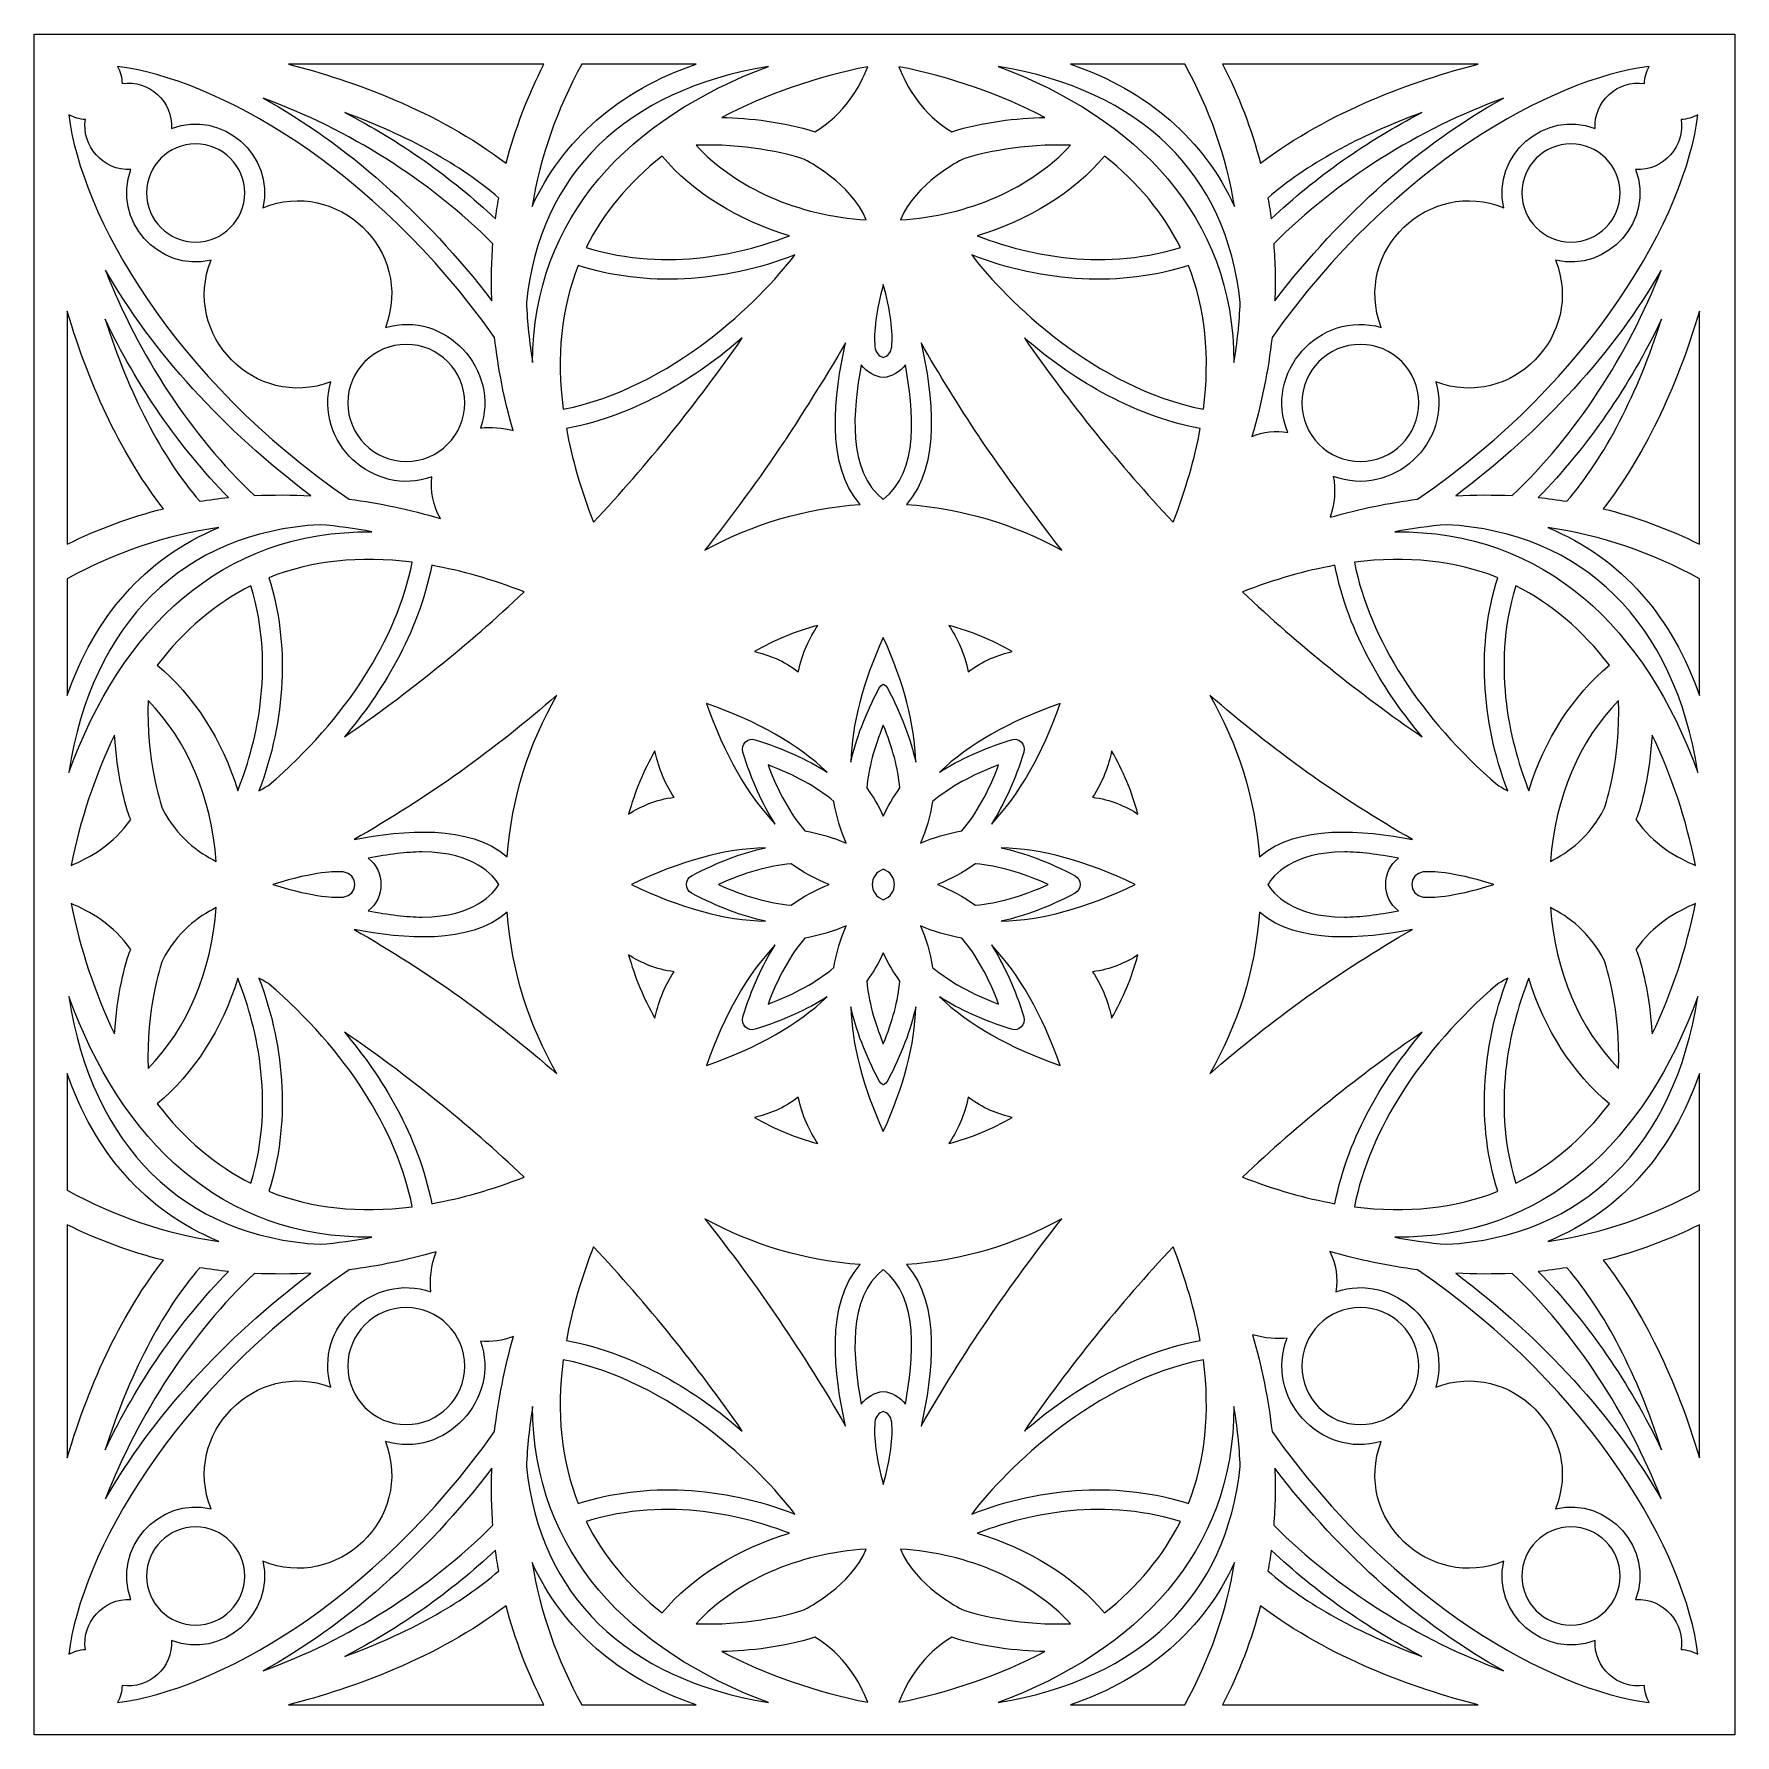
# Model space of a CAD drawing. Header units: inches. Extents: x 46 to 4633, y 0 to 864.
# Drawn here: x 977 to 1841, y 0 to 864 of the extents above; entities that cross this region are included whole.
import ezdxf

# ---------------------------------------------------------------- set-up
doc = ezdxf.new("R2010")
doc.units = ezdxf.units.IN
doc.header["$MEASUREMENT"] = 0
doc.layers.add('_U+0421_U+043B_U+043E_U+0439 1', color=7, linetype='Continuous')

msp = doc.modelspace()

# ---------------------------------------------------------------- linework, layer by layer
at = {"layer": '_U+0421_U+043B_U+043E_U+0439 1', "color": 1, "lineweight": 9, "true_color": 0xff0000}
for points, knots in [([(976.89, 864), (976.89, 864), (976.89, 0), (976.89, 0), (1164.64, 0), (1651.54, 0), (1840.89, 0), (1840.89, 0), (1840.89, 864), (1840.89, 864), (1651.48, 864), (1164.69, 864), (976.89, 864)], [0, 0, 0, 0, 1, 1, 1, 2, 2, 2, 3, 3, 3, 4, 4, 4, 4]), ([(1210.86, 709.83), (1212.58, 694.22), (1215.73, 678.42), (1220.19, 662.57), (1215.17, 663.92), (1208.79, 664.61), (1203.65, 663.86), (1214.05, 693.32), (1185.93, 723.84), (1155.36, 714.96), (1170.27, 754.26), (1130.53, 791.12), (1093.14, 775.76), (1099.26, 802.37), (1072.43, 825.86), (1046.75, 816.01), (1047.53, 829.66), (1035.31, 840.95), (1021.62, 838.84), (1021.58, 841.9), (1020.76, 844.88), (1019.26, 847.52), (1068.89, 841.22), (1148.69, 797.5), (1210.86, 709.83)], [0, 0, 0, 0, 1, 1, 1, 2, 2, 2, 3, 3, 3, 4, 4, 4, 5, 5, 5, 6, 6, 6, 7, 7, 7, 8, 8, 8, 8]), ([(1235.93, 848.69), (1227.61, 832.54), (1221.17, 815.64), (1216.72, 798.33), (1181.52, 825.09), (1138.61, 840.31), (1106.16, 848.69), (1106.16, 848.69), (1235.93, 848.69), (1235.93, 848.69)], [0, 0, 0, 0, 1, 1, 1, 2, 2, 2, 3, 3, 3, 3]), ([(1230.17, 697.11), (1228.49, 707.37), (1227.43, 717.57), (1226.99, 727.68), (1233.88, 793.18), (1277.43, 835.52), (1349.92, 847.57), (1279.73, 821.2), (1230.44, 771.86), (1230.17, 697.11)], [0, 0, 0, 0, 1, 1, 1, 2, 2, 2, 3, 3, 3, 3]), ([(1313.14, 848.69), (1273.79, 835.07), (1245.51, 810.49), (1229.85, 776.35), (1234.06, 801.66), (1242.54, 825.9), (1255.18, 848.69), (1255.18, 848.69), (1313.14, 848.69), (1313.14, 848.69)], [0, 0, 0, 0, 1, 1, 1, 2, 2, 2, 3, 3, 3, 3]), ([(1373.45, 814.38), (1357.7, 819.46), (1340.5, 821.23), (1326.3, 821.64), (1348.34, 833.27), (1374.58, 842.41), (1400.43, 847.41), (1396.44, 837.29), (1388.48, 823.03), (1373.45, 814.38)], [0, 0, 0, 0, 1, 1, 1, 2, 2, 2, 3, 3, 3, 3]), ([(1490.28, 821.64), (1476.07, 821.23), (1458.88, 819.46), (1443.12, 814.38), (1428.1, 823.03), (1420.13, 837.29), (1416.15, 847.41), (1442, 842.41), (1468.24, 833.27), (1490.28, 821.64)], [0, 0, 0, 0, 1, 1, 1, 2, 2, 2, 3, 3, 3, 3]), ([(1589.59, 727.68), (1589.15, 717.57), (1588.08, 707.37), (1586.4, 697.11), (1586.14, 771.84), (1536.86, 821.19), (1466.65, 847.57), (1539.14, 835.52), (1582.69, 793.18), (1589.59, 727.68)], [0, 0, 0, 0, 1, 1, 1, 2, 2, 2, 3, 3, 3, 3]), ([(1561.4, 848.69), (1574.04, 825.9), (1582.52, 801.66), (1586.72, 776.35), (1571.07, 810.49), (1542.79, 835.07), (1503.44, 848.69), (1503.44, 848.69), (1561.4, 848.69), (1561.4, 848.69)], [0, 0, 0, 0, 1, 1, 1, 2, 2, 2, 3, 3, 3, 3]), ([(1710.42, 848.69), (1677.97, 840.31), (1635.06, 825.09), (1599.85, 798.33), (1595.41, 815.64), (1588.96, 832.54), (1580.64, 848.69), (1580.64, 848.69), (1710.42, 848.69), (1710.42, 848.69)], [0, 0, 0, 0, 1, 1, 1, 2, 2, 2, 3, 3, 3, 3]), ([(1794.96, 838.84), (1781.27, 840.95), (1769.04, 829.66), (1769.83, 816.01), (1744.15, 825.86), (1717.32, 802.37), (1723.43, 775.76), (1686.05, 791.12), (1646.31, 754.26), (1661.21, 714.96), (1629.89, 724.06), (1601.12, 691.78), (1613.77, 661.66), (1607.59, 662.82), (1601.18, 661.9), (1595.54, 659.63), (1600.46, 676.47), (1603.89, 693.26), (1605.72, 709.83), (1667.88, 797.5), (1747.68, 841.22), (1797.31, 847.52), (1795.82, 844.89), (1795, 841.9), (1794.96, 838.84)], [0, 0, 0, 0, 1, 1, 1, 2, 2, 2, 3, 3, 3, 4, 4, 4, 5, 5, 5, 6, 6, 6, 7, 7, 7, 8, 8, 8, 8]), ([(1209.98, 757.48), (1209.23, 747.71), (1209.04, 738.3), (1209.44, 728.55), (1175.42, 772.78), (1134.74, 808.63), (1093.25, 831.44), (1136.42, 815.68), (1177.48, 789.85), (1209.98, 757.48)], [0, 0, 0, 0, 1, 1, 1, 2, 2, 2, 3, 3, 3, 3]), ([(1607.13, 728.55), (1607.53, 738.3), (1607.35, 747.71), (1606.59, 757.48), (1639.1, 789.85), (1680.15, 815.68), (1723.32, 831.44), (1681.83, 808.62), (1641.15, 772.78), (1607.13, 728.55)], [0, 0, 0, 0, 1, 1, 1, 2, 2, 2, 3, 3, 3, 3]), ([(1003.05, 820.59), (1000.77, 807.68), (1011.92, 794.19), (1026.13, 795.22), (1016.51, 769.47), (1040.22, 742.8), (1066.79, 749.17), (1051.78, 711.21), (1089.15, 672.77), (1127.68, 687.31), (1118.72, 656.67), (1149.42, 628.41), (1179.01, 639.05), (1178.01, 631.87), (1179.71, 624.25), (1183.29, 617.92), (1167.78, 622.48), (1152.3, 625.77), (1137, 627.71), (1047.01, 689.27), (1000.75, 772.24), (994.53, 823.03), (997.11, 821.53), (1000.03, 820.68), (1003.05, 820.59)], [0, 0, 0, 0, 1, 1, 1, 2, 2, 2, 3, 3, 3, 4, 4, 4, 5, 5, 5, 6, 6, 6, 7, 7, 7, 8, 8, 8, 8]), ([(1212.91, 780.68), (1212.28, 777.13), (1211.74, 773.6), (1211.28, 770.12), (1188.74, 791.34), (1162.57, 809.74), (1134.71, 824.13), (1166.41, 812.51), (1193.97, 797.34), (1212.91, 780.68)], [0, 0, 0, 0, 1, 1, 1, 2, 2, 2, 3, 3, 3, 3]), ([(1603.67, 780.68), (1622.61, 797.34), (1650.16, 812.51), (1681.86, 824.13), (1654.01, 809.74), (1627.83, 791.34), (1605.3, 770.12), (1604.84, 773.6), (1604.29, 777.13), (1603.67, 780.68)], [0, 0, 0, 0, 1, 1, 1, 2, 2, 2, 3, 3, 3, 3]), ([(1813.52, 820.59), (1816.54, 820.68), (1819.47, 821.53), (1822.05, 823.03), (1815.82, 772.24), (1769.57, 689.27), (1679.57, 627.71), (1664.94, 625.86), (1650.14, 622.76), (1635.3, 618.51), (1637.34, 624.74), (1638.29, 632.86), (1636.86, 639.32), (1666.67, 627.96), (1697.92, 656.42), (1688.9, 687.31), (1727.42, 672.77), (1764.79, 711.21), (1749.78, 749.17), (1776.35, 742.8), (1800.07, 769.47), (1790.44, 795.22), (1804.65, 794.19), (1815.8, 807.68), (1813.52, 820.59)], [0, 0, 0, 0, 1, 1, 1, 2, 2, 2, 3, 3, 3, 4, 4, 4, 5, 5, 5, 6, 6, 6, 7, 7, 7, 8, 8, 8, 8]), ([(1083.91, 783.26), (1083.91, 769.52), (1072.73, 758.33), (1058.98, 758.33), (1045.23, 758.33), (1034.05, 769.52), (1034.05, 783.26), (1034.05, 797.01), (1045.23, 808.2), (1058.98, 808.2), (1072.73, 808.2), (1083.91, 797.01), (1083.91, 783.26)], [0, 0, 0, 0, 1, 1, 1, 2, 2, 2, 3, 3, 3, 4, 4, 4, 4]), ([(1313.14, 807.5), (1336.79, 808.4), (1359.08, 803.69), (1368.25, 800.21), (1369.55, 799.72), (1391.92, 788.1), (1399.62, 769.54), (1364.74, 771.83), (1333.75, 785.46), (1313.14, 807.5)], [0, 0, 0, 0, 1, 1, 1, 2, 2, 2, 3, 3, 3, 3]), ([(1416.96, 769.54), (1424.65, 788.1), (1447.02, 799.72), (1448.33, 800.21), (1457.49, 803.69), (1479.78, 808.4), (1503.43, 807.5), (1482.82, 785.46), (1451.83, 771.83), (1416.96, 769.54)], [0, 0, 0, 0, 1, 1, 1, 2, 2, 2, 3, 3, 3, 3]), ([(1732.66, 783.26), (1732.66, 797.01), (1743.85, 808.2), (1757.59, 808.2), (1771.34, 808.2), (1782.53, 797.01), (1782.53, 783.26), (1782.53, 769.52), (1771.34, 758.33), (1757.59, 758.33), (1743.85, 758.33), (1732.66, 769.52), (1732.66, 783.26)], [0, 0, 0, 0, 1, 1, 1, 2, 2, 2, 3, 3, 3, 4, 4, 4, 4]), ([(1360.63, 761.56), (1339.39, 753.29), (1299.4, 742.45), (1257.38, 755.58), (1265.98, 772.88), (1278.92, 788.46), (1295.92, 801.97), (1311.57, 783.52), (1334.68, 769.13), (1360.63, 761.56)], [0, 0, 0, 0, 1, 1, 1, 2, 2, 2, 3, 3, 3, 3]), ([(1520.66, 801.97), (1537.65, 788.47), (1550.6, 772.89), (1559.19, 755.58), (1517.18, 742.45), (1477.19, 753.29), (1455.95, 761.56), (1481.89, 769.13), (1505, 783.52), (1520.66, 801.97)], [0, 0, 0, 0, 1, 1, 1, 2, 2, 2, 3, 3, 3, 3]), ([(1363.33, 751.78), (1345.66, 728.35), (1300.53, 684.2), (1245.73, 673.43), (1242.18, 700.28), (1244.72, 724.8), (1253.3, 746.39), (1287.21, 735.51), (1326.65, 737.5), (1363.33, 751.78)], [0, 0, 0, 0, 1, 1, 1, 2, 2, 2, 3, 3, 3, 3]), ([(1570.84, 673.43), (1516.04, 684.2), (1470.91, 728.35), (1453.24, 751.78), (1489.92, 737.5), (1529.36, 735.51), (1563.28, 746.39), (1571.85, 724.8), (1574.39, 700.28), (1570.84, 673.43)], [0, 0, 0, 0, 1, 1, 1, 2, 2, 2, 3, 3, 3, 3]), ([(1013.14, 744.11), (1036.82, 702.88), (1073.16, 662.75), (1117.47, 629.46), (1108.16, 629.94), (1098.17, 629.99), (1088.85, 629.55), (1056.78, 659.98), (1029.97, 700.91), (1013.14, 744.11)], [0, 0, 0, 0, 1, 1, 1, 2, 2, 2, 3, 3, 3, 3]), ([(1699.1, 629.46), (1743.42, 662.75), (1779.76, 702.88), (1803.43, 744.11), (1786.6, 700.91), (1759.8, 659.98), (1727.72, 629.55), (1718.4, 629.99), (1708.42, 629.94), (1699.1, 629.46)], [0, 0, 0, 0, 1, 1, 1, 2, 2, 2, 3, 3, 3, 3]), ([(1408.29, 736.83), (1411.87, 723.53), (1413.33, 712.68), (1412.54, 705.09), (1412.23, 702.17), (1410.44, 700.36), (1408.29, 699.65), (1406.14, 700.36), (1404.34, 702.17), (1404.04, 705.09), (1403.24, 712.67), (1404.71, 723.53), (1408.29, 736.83)], [0, 0, 0, 0, 1, 1, 1, 2, 2, 2, 3, 3, 3, 4, 4, 4, 4]), ([(993.77, 723.15), (1005.43, 683.66), (1022.68, 648.15), (1042.67, 622.87), (1025.94, 618.72), (1009.54, 612.67), (993.77, 604.84), (993.77, 604.84), (993.77, 723.15), (993.77, 723.15)], [0, 0, 0, 0, 1, 1, 1, 2, 2, 2, 3, 3, 3, 3]), ([(1075.63, 628.58), (1070.78, 628.09), (1065.91, 627.43), (1061.07, 626.64), (1041.85, 648.79), (1024.99, 681.59), (1013.04, 719.1), (1028.9, 685.66), (1050.53, 654.22), (1075.63, 628.58)], [0, 0, 0, 0, 1, 1, 1, 2, 2, 2, 3, 3, 3, 3]), ([(1803.53, 719.1), (1791.59, 681.59), (1774.72, 648.79), (1755.5, 626.64), (1750.66, 627.43), (1745.79, 628.09), (1740.95, 628.58), (1766.05, 654.22), (1787.67, 685.66), (1803.53, 719.1)], [0, 0, 0, 0, 1, 1, 1, 2, 2, 2, 3, 3, 3, 3]), ([(1822.8, 604.84), (1807.04, 612.67), (1790.63, 618.72), (1773.91, 622.87), (1793.89, 648.16), (1811.14, 683.66), (1822.8, 723.15), (1822.8, 723.15), (1822.8, 604.84), (1822.8, 604.84)], [0, 0, 0, 0, 1, 1, 1, 2, 2, 2, 3, 3, 3, 3]), ([(1261.05, 615.98), (1254.68, 632.48), (1250.06, 648.45), (1247.29, 663.54), (1283.29, 670.48), (1313.73, 689.9), (1336.63, 709.61), (1313.71, 676.58), (1288.37, 645.18), (1261.05, 615.98)], [0, 0, 0, 0, 1, 1, 1, 2, 2, 2, 3, 3, 3, 3]), ([(1555.52, 615.98), (1528.2, 645.18), (1502.87, 676.58), (1479.94, 709.61), (1502.84, 689.9), (1533.28, 670.49), (1569.28, 663.54), (1566.52, 648.45), (1561.9, 632.48), (1555.52, 615.98)], [0, 0, 0, 0, 1, 1, 1, 2, 2, 2, 3, 3, 3, 3]), ([(1165.98, 646.91), (1149.6, 646.91), (1136.26, 660.24), (1136.26, 676.63), (1136.26, 693.02), (1149.6, 706.35), (1165.98, 706.35), (1182.37, 706.35), (1195.7, 693.02), (1195.7, 676.63), (1195.7, 660.24), (1182.37, 646.91), (1165.98, 646.91)], [0, 0, 0, 0, 1, 1, 1, 2, 2, 2, 3, 3, 3, 4, 4, 4, 4]), ([(1396.47, 625.06), (1368.77, 623.07), (1341.91, 615.14), (1317.64, 601.83), (1331.73, 619.6), (1345.27, 638.13), (1358.01, 657.11), (1358.64, 657.62), (1379.99, 691.2), (1389.13, 707.11), (1383.17, 680.88), (1378.77, 645.29), (1396.47, 625.06)], [0, 0, 0, 0, 1, 1, 1, 2, 2, 2, 3, 3, 3, 4, 4, 4, 4]), ([(1498.93, 601.83), (1474.66, 615.14), (1447.81, 623.07), (1420.1, 625.06), (1437.81, 645.29), (1433.41, 680.88), (1427.44, 707.11), (1436.58, 691.2), (1446.51, 675.19), (1456.96, 659.5), (1457.31, 658.38), (1484.84, 619.6), (1498.93, 601.83)], [0, 0, 0, 0, 1, 1, 1, 2, 2, 2, 3, 3, 3, 4, 4, 4, 4]), ([(1620.87, 676.63), (1620.87, 693.02), (1634.2, 706.35), (1650.59, 706.35), (1666.98, 706.35), (1680.31, 693.02), (1680.31, 676.63), (1680.31, 660.24), (1666.98, 646.91), (1650.59, 646.91), (1634.2, 646.91), (1620.87, 660.24), (1620.87, 676.63)], [0, 0, 0, 0, 1, 1, 1, 2, 2, 2, 3, 3, 3, 4, 4, 4, 4]), ([(1419.47, 695.9), (1423.82, 673.32), (1426.65, 641.57), (1408.29, 627.6), (1389.92, 641.58), (1392.76, 673.34), (1397.11, 695.9), (1399.83, 692.16), (1403.96, 690.03), (1408.29, 689.5), (1412.61, 690.03), (1416.74, 692.16), (1419.47, 695.9)], [0, 0, 0, 0, 1, 1, 1, 2, 2, 2, 3, 3, 3, 4, 4, 4, 4]), ([(1122.22, 614.76), (1130.93, 614.01), (1139.71, 612.79), (1148.53, 611.13), (1071.67, 611.95), (1021.12, 561.72), (994.51, 488.9), (1006.46, 565.16), (1052.76, 610.91), (1122.22, 614.76)], [0, 0, 0, 0, 1, 1, 1, 2, 2, 2, 3, 3, 3, 3]), ([(1668.05, 611.13), (1676.86, 612.79), (1685.64, 614.01), (1694.36, 614.76), (1763.81, 610.91), (1810.11, 565.15), (1822.06, 488.9), (1795.45, 561.72), (1744.9, 611.95), (1668.05, 611.13)], [0, 0, 0, 0, 1, 1, 1, 2, 2, 2, 3, 3, 3, 3]), ([(993.77, 587.28), (1017.94, 600.69), (1043.71, 609.4), (1070.69, 613.32), (1032.84, 597.6), (1007.42, 567.4), (993.77, 528), (993.77, 528), (993.77, 587.28), (993.77, 587.28)], [0, 0, 0, 0, 1, 1, 1, 2, 2, 2, 3, 3, 3, 3]), ([(1822.8, 528), (1809.16, 567.4), (1783.74, 597.6), (1745.89, 613.32), (1772.86, 609.4), (1798.63, 600.69), (1822.8, 587.28), (1822.8, 587.28), (1822.8, 528), (1822.8, 528)], [0, 0, 0, 0, 1, 1, 1, 2, 2, 2, 3, 3, 3, 3]), ([(1096.22, 482.5), (1094.56, 481.52), (1092.88, 480.53), (1091.14, 479.52), (1104.87, 515.74), (1106.73, 554.62), (1096.21, 587.85), (1117.75, 596.49), (1142.2, 599.11), (1168.99, 595.65), (1161.23, 556.43), (1135.5, 516.38), (1096.22, 482.5)], [0, 0, 0, 0, 1, 1, 1, 2, 2, 2, 3, 3, 3, 4, 4, 4, 4]), ([(1725.43, 479.52), (1723.7, 480.53), (1722.01, 481.52), (1720.36, 482.5), (1681.08, 516.38), (1655.34, 556.43), (1647.58, 595.65), (1674.37, 599.11), (1698.82, 596.49), (1720.36, 587.85), (1709.84, 554.62), (1711.7, 515.74), (1725.43, 479.52)], [0, 0, 0, 0, 1, 1, 1, 2, 2, 2, 3, 3, 3, 4, 4, 4, 4]), ([(1225.92, 580.68), (1197.11, 553.5), (1166.46, 528.79), (1134.53, 506.96), (1153.34, 529.26), (1172.07, 559.03), (1178.88, 594.13), (1193.79, 591.44), (1209.58, 586.92), (1225.92, 580.68)], [0, 0, 0, 0, 1, 1, 1, 2, 2, 2, 3, 3, 3, 3]), ([(1682.04, 506.96), (1650.11, 528.79), (1619.47, 553.5), (1590.65, 580.68), (1607, 586.92), (1622.79, 591.44), (1637.69, 594.13), (1644.51, 559.03), (1663.24, 529.27), (1682.04, 506.96)], [0, 0, 0, 0, 1, 1, 1, 2, 2, 2, 3, 3, 3, 3]), ([(1039.46, 543.39), (1053.22, 561.25), (1069.2, 574.8), (1087.02, 583.73), (1100.15, 541.17), (1088.83, 500.84), (1080.36, 479.63), (1072.51, 505.4), (1057.94, 528.17), (1039.46, 543.39)], [0, 0, 0, 0, 1, 1, 1, 2, 2, 2, 3, 3, 3, 3]), ([(1736.21, 479.63), (1727.74, 500.84), (1716.42, 541.17), (1729.55, 583.73), (1747.37, 574.8), (1763.35, 561.25), (1777.12, 543.39), (1758.64, 528.17), (1744.07, 505.4), (1736.21, 479.63)], [0, 0, 0, 0, 1, 1, 1, 2, 2, 2, 3, 3, 3, 3]), ([(1342.81, 550.29), (1352.94, 556.12), (1363.7, 560.58), (1374.94, 563.61), (1371.05, 557.56), (1366.91, 549.37), (1365.11, 539.95), (1357.92, 545.77), (1349.63, 548.76), (1342.81, 550.29)], [0, 0, 0, 0, 1, 1, 1, 2, 2, 2, 3, 3, 3, 3]), ([(1441.63, 563.61), (1452.88, 560.57), (1463.63, 556.12), (1473.77, 550.29), (1466.94, 548.76), (1458.66, 545.77), (1451.46, 539.95), (1449.66, 549.37), (1445.53, 557.56), (1441.63, 563.61)], [0, 0, 0, 0, 1, 1, 1, 2, 2, 2, 3, 3, 3, 3]), ([(1410.55, 531.54), (1410.01, 532.56), (1409.2, 533.29), (1408.29, 533.72), (1407.37, 533.29), (1406.56, 532.56), (1406.03, 531.54), (1399.13, 518.43), (1394.37, 505.88), (1391.83, 494.1), (1392.26, 513.26), (1397.78, 534.52), (1408.29, 557.48), (1418.79, 534.52), (1424.32, 513.26), (1424.74, 494.1), (1422.2, 505.88), (1417.45, 518.43), (1410.55, 531.54)], [0, 0, 0, 0, 1, 1, 1, 2, 2, 2, 3, 3, 3, 4, 4, 4, 5, 5, 5, 6, 6, 6, 6]), ([(1217.24, 446.09), (1198.05, 462.64), (1164.48, 459.73), (1139.45, 454.82), (1176.56, 475.91), (1211.18, 500.76), (1242.51, 528.15), (1228.41, 503.6), (1219.42, 476.18), (1217.24, 446.09)], [0, 0, 0, 0, 1, 1, 1, 2, 2, 2, 3, 3, 3, 3]), ([(1677.12, 454.82), (1652.1, 459.73), (1618.52, 462.64), (1599.33, 446.1), (1597.16, 476.18), (1588.17, 503.6), (1574.07, 528.16), (1605.39, 500.77), (1640.01, 475.92), (1677.12, 454.82)], [0, 0, 0, 0, 1, 1, 1, 2, 2, 2, 3, 3, 3, 3]), ([(1034.82, 525.47), (1054.86, 504.96), (1067.01, 476.33), (1069.44, 443.76), (1060.3, 448.2), (1049.39, 456.22), (1042.13, 470.51), (1041, 473.7), (1033.95, 494.99), (1034.82, 525.47)], [0, 0, 0, 0, 1, 1, 1, 2, 2, 2, 3, 3, 3, 3]), ([(1379.76, 489.05), (1369.62, 495.6), (1357.37, 501.12), (1343.2, 505.52), (1339.36, 506.71), (1335.75, 503.1), (1336.94, 499.26), (1341.34, 485.09), (1346.86, 472.84), (1353.4, 462.7), (1339.26, 477.49), (1327.54, 498.07), (1318.48, 523.98), (1344.39, 514.92), (1364.97, 503.2), (1379.76, 489.05)], [0, 0, 0, 0, 1, 1, 1, 2, 2, 2, 3, 3, 3, 4, 4, 4, 5, 5, 5, 5]), ([(1498.1, 523.98), (1489.04, 498.06), (1477.31, 477.49), (1463.17, 462.7), (1469.71, 472.83), (1475.23, 485.09), (1479.63, 499.26), (1480.83, 503.1), (1477.21, 506.71), (1473.38, 505.52), (1459.21, 501.12), (1446.95, 495.6), (1436.82, 489.05), (1451.61, 503.2), (1472.18, 514.92), (1498.1, 523.98)], [0, 0, 0, 0, 1, 1, 1, 2, 2, 2, 3, 3, 3, 4, 4, 4, 5, 5, 5, 5]), ([(1774.45, 470.52), (1767.19, 456.22), (1756.27, 448.2), (1747.13, 443.76), (1749.57, 476.33), (1761.72, 504.96), (1781.75, 525.47), (1782.62, 494.99), (1775.57, 473.7), (1774.45, 470.52)], [0, 0, 0, 0, 1, 1, 1, 2, 2, 2, 3, 3, 3, 3]), ([(1408.29, 466.77), (1406, 471.66), (1403.21, 476.42), (1399.92, 481.04), (1400.77, 490.9), (1403.58, 501.59), (1408.29, 512.93), (1413, 501.59), (1415.8, 490.9), (1416.65, 481.04), (1413.37, 476.42), (1410.57, 471.66), (1408.29, 466.77)], [0, 0, 0, 0, 1, 1, 1, 2, 2, 2, 3, 3, 3, 4, 4, 4, 4]), ([(995.76, 441.7), (1000.25, 464.43), (1008.04, 487.8), (1017.76, 507.91), (1019.04, 488.6), (1023.05, 471.4), (1025.99, 465.03), (1017.43, 452.44), (1004.82, 445.39), (995.76, 441.7)], [0, 0, 0, 0, 1, 1, 1, 2, 2, 2, 3, 3, 3, 3]), ([(1790.58, 465.03), (1793.52, 471.4), (1797.53, 488.6), (1798.81, 507.91), (1808.54, 487.8), (1816.32, 464.43), (1820.82, 441.7), (1811.76, 445.39), (1799.14, 452.44), (1790.58, 465.03)], [0, 0, 0, 0, 1, 1, 1, 2, 2, 2, 3, 3, 3, 3]), ([(1278.92, 467.77), (1281.98, 479.01), (1286.46, 489.76), (1292.3, 499.88), (1293.83, 492.88), (1296.69, 484.19), (1302.06, 476.28), (1292.84, 475.3), (1284.85, 471.53), (1278.92, 467.77)], [0, 0, 0, 0, 1, 1, 1, 2, 2, 2, 3, 3, 3, 3]), ([(1368.34, 459.23), (1361.04, 467.9), (1354.79, 479.15), (1349.72, 492.73), (1363.31, 487.66), (1374.56, 481.42), (1383.23, 474.11), (1384.49, 466.63), (1386.57, 459.57), (1389.44, 453.02), (1382.89, 455.89), (1375.83, 457.96), (1368.34, 459.23)], [0, 0, 0, 0, 1, 1, 1, 2, 2, 2, 3, 3, 3, 4, 4, 4, 4]), ([(1466.85, 492.73), (1461.78, 479.15), (1455.53, 467.9), (1448.23, 459.23), (1440.74, 457.96), (1433.68, 455.89), (1427.13, 453.02), (1430, 459.57), (1432.08, 466.63), (1433.34, 474.11), (1442.01, 481.42), (1453.26, 487.66), (1466.85, 492.73)], [0, 0, 0, 0, 1, 1, 1, 2, 2, 2, 3, 3, 3, 4, 4, 4, 4]), ([(1514.51, 476.28), (1519.88, 484.19), (1522.75, 492.88), (1524.27, 499.88), (1530.12, 489.76), (1534.6, 479.01), (1537.65, 467.77), (1531.73, 471.53), (1523.73, 475.3), (1514.51, 476.28)], [0, 0, 0, 0, 1, 1, 1, 2, 2, 2, 3, 3, 3, 3]), ([(1280.38, 431.99), (1280.38, 432), (1280.39, 432), (1280.39, 432), (1280.39, 432), (1280.38, 432), (1280.38, 432.01), (1305.11, 443.93), (1327.94, 450.18), (1348.38, 450.63), (1336.59, 448.09), (1324.03, 443.33), (1310.92, 436.43), (1307.36, 434.56), (1307.36, 429.44), (1310.92, 427.57), (1324.03, 420.67), (1336.59, 415.91), (1348.38, 413.37), (1327.94, 413.82), (1305.11, 420.07), (1280.38, 431.99)], [0, 0, 0, 0, 1, 1, 1, 2, 2, 2, 3, 3, 3, 4, 4, 4, 5, 5, 5, 6, 6, 6, 7, 7, 7, 7]), ([(1536.2, 432.01), (1536.19, 432), (1536.19, 432), (1536.18, 432), (1536.19, 432), (1536.19, 432), (1536.2, 431.99), (1511.46, 420.07), (1488.63, 413.82), (1468.2, 413.37), (1479.98, 415.91), (1492.54, 420.67), (1505.66, 427.57), (1509.21, 429.44), (1509.22, 434.56), (1505.66, 436.43), (1492.54, 443.33), (1479.98, 448.09), (1468.2, 450.63), (1488.63, 450.18), (1511.46, 443.93), (1536.2, 432.01)], [0, 0, 0, 0, 1, 1, 1, 2, 2, 2, 3, 3, 3, 4, 4, 4, 5, 5, 5, 6, 6, 6, 7, 7, 7, 7]), ([(1146.55, 445.35), (1156.98, 447.36), (1166.21, 448.45), (1174.1, 448.61), (1200.85, 448.23), (1210.29, 436.54), (1212.95, 432.01), (1212.95, 432), (1212.95, 432), (1212.94, 432), (1212.94, 432), (1212.95, 432), (1212.95, 431.99), (1210.29, 427.46), (1200.84, 415.77), (1174.1, 415.39), (1166.21, 415.55), (1156.98, 416.64), (1146.55, 418.65), (1155.27, 425), (1155.27, 439), (1146.55, 445.35)], [0, 0, 0, 0, 1, 1, 1, 2, 2, 2, 3, 3, 3, 4, 4, 4, 5, 5, 5, 6, 6, 6, 7, 7, 7, 7]), ([(1380.73, 431.99), (1374.08, 429.39), (1367.62, 425.87), (1361.43, 421.47), (1350.11, 422.45), (1337.74, 425.99), (1324.57, 431.99), (1324.58, 432), (1324.58, 432), (1324.59, 432), (1324.58, 432), (1324.58, 432), (1324.57, 432.01), (1337.74, 438.01), (1350.11, 441.55), (1361.43, 442.53), (1367.62, 438.13), (1374.08, 434.61), (1380.73, 432.01), (1380.73, 432), (1380.72, 432), (1380.72, 432), (1380.72, 432), (1380.73, 432), (1380.73, 431.99)], [0, 0, 0, 0, 1, 1, 1, 2, 2, 2, 3, 3, 3, 4, 4, 4, 5, 5, 5, 6, 6, 6, 7, 7, 7, 8, 8, 8, 8]), ([(1435.84, 432.01), (1442.5, 434.61), (1448.96, 438.13), (1455.15, 442.53), (1466.47, 441.55), (1478.84, 438.01), (1492, 432.01), (1492, 432), (1491.99, 432), (1491.99, 432), (1491.99, 432), (1492, 432), (1492, 431.99), (1478.84, 425.99), (1466.47, 422.45), (1455.15, 421.47), (1448.96, 425.87), (1442.5, 429.39), (1435.84, 431.99), (1435.85, 432), (1435.85, 432), (1435.86, 432), (1435.85, 432), (1435.85, 432), (1435.84, 432.01)], [0, 0, 0, 0, 1, 1, 1, 2, 2, 2, 3, 3, 3, 4, 4, 4, 5, 5, 5, 6, 6, 6, 7, 7, 7, 8, 8, 8, 8]), ([(1670.02, 418.65), (1659.6, 416.64), (1650.37, 415.55), (1642.47, 415.39), (1615.73, 415.77), (1606.29, 427.46), (1603.63, 431.99), (1603.63, 431.99), (1603.63, 432), (1603.63, 432), (1603.63, 432), (1603.63, 432), (1603.63, 432), (1606.29, 436.54), (1615.73, 448.23), (1642.47, 448.61), (1650.37, 448.45), (1659.6, 447.36), (1670.02, 445.35), (1661.31, 439), (1661.3, 425), (1670.02, 418.65)], [0, 0, 0, 0, 1, 1, 1, 2, 2, 2, 3, 3, 3, 4, 4, 4, 5, 5, 5, 6, 6, 6, 7, 7, 7, 7]), ([(1098.15, 432.01), (1121.26, 439.06), (1129.2, 438.42), (1134, 438.42), (1141.72, 437.61), (1141.72, 426.39), (1134, 425.58), (1129.2, 425.58), (1121.26, 424.94), (1098.15, 431.99), (1098.16, 431.99), (1098.16, 432), (1098.17, 432), (1098.16, 432), (1098.16, 432), (1098.15, 432.01)], [0, 0, 0, 0, 1, 1, 1, 2, 2, 2, 3, 3, 3, 4, 4, 4, 5, 5, 5, 5]), ([(1408.29, 439.73), (1415.77, 437.31), (1415.8, 426.7), (1408.29, 424.27), (1400.8, 426.69), (1400.77, 437.3), (1408.29, 439.73)], [0, 0, 0, 0, 1, 1, 1, 2, 2, 2, 2]), ([(1718.43, 431.99), (1695.32, 424.94), (1687.37, 425.58), (1682.58, 425.58), (1674.86, 426.39), (1674.86, 437.61), (1682.58, 438.42), (1687.37, 438.42), (1695.32, 439.06), (1718.43, 432.01), (1718.42, 432), (1718.41, 432), (1718.41, 432), (1718.41, 432), (1718.42, 432), (1718.43, 431.99)], [0, 0, 0, 0, 1, 1, 1, 2, 2, 2, 3, 3, 3, 4, 4, 4, 5, 5, 5, 5]), ([(1025.99, 398.97), (1023.05, 392.6), (1019.04, 375.4), (1017.76, 356.09), (1008.04, 376.2), (1000.25, 399.57), (995.76, 422.3), (1004.82, 418.61), (1017.43, 411.56), (1025.99, 398.97)], [0, 0, 0, 0, 1, 1, 1, 2, 2, 2, 3, 3, 3, 3]), ([(1042.13, 393.48), (1049.39, 407.78), (1060.3, 415.8), (1069.44, 420.24), (1067.01, 387.67), (1054.86, 359.04), (1034.82, 338.53), (1033.95, 369.01), (1041, 390.3), (1042.13, 393.48)], [0, 0, 0, 0, 1, 1, 1, 2, 2, 2, 3, 3, 3, 3]), ([(1139.45, 409.18), (1164.48, 404.27), (1198.05, 401.36), (1217.24, 417.9), (1219.42, 387.82), (1228.41, 360.4), (1242.51, 335.84), (1211.18, 363.23), (1176.56, 388.08), (1139.45, 409.18)], [0, 0, 0, 0, 1, 1, 1, 2, 2, 2, 3, 3, 3, 3]), ([(1599.33, 417.91), (1618.52, 401.36), (1652.1, 404.27), (1677.12, 409.18), (1640.12, 388.15), (1605.35, 363.2), (1574.06, 335.84), (1588.17, 360.4), (1597.16, 387.82), (1599.33, 417.91)], [0, 0, 0, 0, 1, 1, 1, 2, 2, 2, 3, 3, 3, 3]), ([(1747.13, 420.24), (1756.27, 415.8), (1767.18, 407.79), (1774.44, 393.49), (1775.57, 390.3), (1782.62, 369.01), (1781.75, 338.53), (1761.71, 359.04), (1749.57, 387.67), (1747.13, 420.24)], [0, 0, 0, 0, 1, 1, 1, 2, 2, 2, 3, 3, 3, 3]), ([(1820.82, 422.3), (1816.32, 399.57), (1808.54, 376.2), (1798.81, 356.09), (1797.53, 375.4), (1793.52, 392.6), (1790.58, 398.97), (1799.14, 411.56), (1811.76, 418.61), (1820.82, 422.3)], [0, 0, 0, 0, 1, 1, 1, 2, 2, 2, 3, 3, 3, 3]), ([(1349.72, 371.27), (1354.8, 384.85), (1361.04, 396.1), (1368.34, 404.77), (1375.83, 406.03), (1382.89, 408.11), (1389.44, 410.98), (1386.57, 404.43), (1384.49, 397.37), (1383.23, 389.88), (1374.56, 382.58), (1363.31, 376.34), (1349.72, 371.27)], [0, 0, 0, 0, 1, 1, 1, 2, 2, 2, 3, 3, 3, 4, 4, 4, 4]), ([(1448.23, 404.77), (1455.53, 396.1), (1461.78, 384.85), (1466.85, 371.27), (1453.26, 376.34), (1442.02, 382.58), (1433.34, 389.88), (1432.08, 397.37), (1430, 404.43), (1427.14, 410.98), (1433.68, 408.11), (1440.74, 406.03), (1448.23, 404.77)], [0, 0, 0, 0, 1, 1, 1, 2, 2, 2, 3, 3, 3, 4, 4, 4, 4]), ([(1318.48, 340.02), (1327.54, 365.94), (1339.26, 386.51), (1353.4, 401.3), (1346.86, 391.17), (1341.34, 378.91), (1336.94, 364.74), (1335.75, 360.9), (1339.36, 357.29), (1343.2, 358.48), (1357.37, 362.88), (1369.62, 368.4), (1379.76, 374.95), (1364.97, 360.8), (1344.39, 349.08), (1318.48, 340.02)], [0, 0, 0, 0, 1, 1, 1, 2, 2, 2, 3, 3, 3, 4, 4, 4, 5, 5, 5, 5]), ([(1436.82, 374.95), (1446.95, 368.4), (1459.21, 362.88), (1473.38, 358.48), (1477.21, 357.29), (1480.82, 360.9), (1479.63, 364.74), (1475.24, 378.91), (1469.71, 391.16), (1463.17, 401.3), (1477.31, 386.51), (1489.04, 365.93), (1498.1, 340.02), (1472.18, 349.08), (1451.61, 360.8), (1436.82, 374.95)], [0, 0, 0, 0, 1, 1, 1, 2, 2, 2, 3, 3, 3, 4, 4, 4, 5, 5, 5, 5]), ([(1302.06, 387.72), (1296.69, 379.81), (1293.83, 371.12), (1292.3, 364.12), (1286.46, 374.24), (1281.98, 384.99), (1278.92, 396.23), (1284.85, 392.47), (1292.84, 388.7), (1302.06, 387.72)], [0, 0, 0, 0, 1, 1, 1, 2, 2, 2, 3, 3, 3, 3]), ([(1408.29, 397.23), (1410.57, 392.34), (1413.37, 387.58), (1416.65, 382.96), (1415.8, 373.1), (1413, 362.41), (1408.29, 351.08), (1403.58, 362.41), (1400.77, 373.1), (1399.92, 382.96), (1403.21, 387.58), (1406, 392.34), (1408.29, 397.23)], [0, 0, 0, 0, 1, 1, 1, 2, 2, 2, 3, 3, 3, 4, 4, 4, 4]), ([(1537.65, 396.23), (1534.6, 384.99), (1530.12, 374.24), (1524.27, 364.12), (1522.75, 371.12), (1519.89, 379.81), (1514.51, 387.72), (1523.73, 388.7), (1531.73, 392.47), (1537.65, 396.23)], [0, 0, 0, 0, 1, 1, 1, 2, 2, 2, 3, 3, 3, 3]), ([(1080.36, 384.37), (1088.83, 363.16), (1100.15, 322.83), (1087.02, 280.27), (1069.2, 289.2), (1053.22, 302.75), (1039.46, 320.61), (1057.94, 335.83), (1072.51, 358.6), (1080.36, 384.37)], [0, 0, 0, 0, 1, 1, 1, 2, 2, 2, 3, 3, 3, 3]), ([(1096.21, 276.15), (1106.73, 309.38), (1104.87, 348.26), (1091.14, 384.48), (1092.88, 383.47), (1094.56, 382.48), (1096.22, 381.5), (1135.5, 347.62), (1161.23, 307.57), (1168.99, 268.34), (1142.2, 264.88), (1117.75, 267.51), (1096.21, 276.15)], [0, 0, 0, 0, 1, 1, 1, 2, 2, 2, 3, 3, 3, 4, 4, 4, 4]), ([(1720.36, 381.5), (1722.01, 382.48), (1723.7, 383.47), (1725.43, 384.48), (1711.7, 348.26), (1709.84, 309.38), (1720.37, 276.15), (1698.83, 267.51), (1674.37, 264.89), (1647.59, 268.34), (1655.34, 307.57), (1681.08, 347.62), (1720.36, 381.5)], [0, 0, 0, 0, 1, 1, 1, 2, 2, 2, 3, 3, 3, 4, 4, 4, 4]), ([(1777.12, 320.61), (1763.35, 302.75), (1747.37, 289.2), (1729.55, 280.27), (1716.42, 322.83), (1727.74, 363.16), (1736.21, 384.37), (1744.07, 358.6), (1758.64, 335.83), (1777.12, 320.61)], [0, 0, 0, 0, 1, 1, 1, 2, 2, 2, 3, 3, 3, 3]), ([(994.51, 375.1), (1021.12, 302.28), (1071.67, 252.05), (1148.53, 252.87), (1139.71, 251.21), (1130.93, 249.99), (1122.22, 249.24), (1052.76, 253.09), (1006.46, 298.84), (994.51, 375.1)], [0, 0, 0, 0, 1, 1, 1, 2, 2, 2, 3, 3, 3, 3]), ([(1694.36, 249.24), (1685.64, 249.99), (1676.86, 251.21), (1668.05, 252.87), (1744.9, 252.05), (1795.45, 302.28), (1822.06, 375.1), (1810.11, 298.84), (1763.81, 253.09), (1694.36, 249.24)], [0, 0, 0, 0, 1, 1, 1, 2, 2, 2, 3, 3, 3, 3]), ([(1391.83, 369.9), (1394.37, 358.12), (1399.13, 345.57), (1406.03, 332.46), (1406.57, 331.44), (1407.37, 330.71), (1408.29, 330.27), (1409.21, 330.71), (1410.01, 331.44), (1410.55, 332.46), (1417.45, 345.57), (1422.21, 358.12), (1424.75, 369.9), (1424.32, 350.74), (1418.8, 329.48), (1408.29, 306.53), (1397.78, 329.48), (1392.26, 350.74), (1391.83, 369.9)], [0, 0, 0, 0, 1, 1, 1, 2, 2, 2, 3, 3, 3, 4, 4, 4, 5, 5, 5, 6, 6, 6, 6]), ([(1134.54, 357.04), (1166.46, 335.21), (1197.1, 310.5), (1225.92, 283.32), (1209.58, 277.08), (1193.79, 272.56), (1178.88, 269.87), (1172.07, 304.97), (1153.34, 334.73), (1134.54, 357.04)], [0, 0, 0, 0, 1, 1, 1, 2, 2, 2, 3, 3, 3, 3]), ([(1590.66, 283.32), (1619.47, 310.5), (1650.11, 335.21), (1682.04, 357.04), (1663.24, 334.74), (1644.51, 304.97), (1637.69, 269.87), (1622.79, 272.56), (1607, 277.08), (1590.66, 283.32)], [0, 0, 0, 0, 1, 1, 1, 2, 2, 2, 3, 3, 3, 3]), ([(993.77, 336), (1007.42, 296.6), (1032.84, 266.4), (1070.69, 250.68), (1043.71, 254.6), (1017.95, 263.31), (993.77, 276.72), (993.77, 276.72), (993.77, 336), (993.77, 336)], [0, 0, 0, 0, 1, 1, 1, 2, 2, 2, 3, 3, 3, 3]), ([(1822.8, 276.72), (1798.63, 263.31), (1772.86, 254.6), (1745.89, 250.68), (1783.74, 266.4), (1809.16, 296.6), (1822.8, 336), (1822.8, 336), (1822.8, 276.72), (1822.8, 276.72)], [0, 0, 0, 0, 1, 1, 1, 2, 2, 2, 3, 3, 3, 3]), ([(1374.94, 300.39), (1363.7, 303.43), (1352.94, 307.88), (1342.81, 313.71), (1349.63, 315.24), (1357.92, 318.23), (1365.11, 324.05), (1366.91, 314.63), (1371.05, 306.44), (1374.94, 300.39)], [0, 0, 0, 0, 1, 1, 1, 2, 2, 2, 3, 3, 3, 3]), ([(1473.77, 313.71), (1463.63, 307.88), (1452.87, 303.43), (1441.63, 300.39), (1445.53, 306.44), (1449.66, 314.63), (1451.46, 324.05), (1458.66, 318.23), (1466.94, 315.24), (1473.77, 313.71)], [0, 0, 0, 0, 1, 1, 1, 2, 2, 2, 3, 3, 3, 3]), ([(1389.13, 156.89), (1368.45, 192.9), (1344.13, 228.77), (1317.64, 262.17), (1341.91, 248.86), (1368.77, 240.93), (1396.47, 238.94), (1378.77, 218.71), (1383.17, 183.12), (1389.13, 156.89)], [0, 0, 0, 0, 1, 1, 1, 2, 2, 2, 3, 3, 3, 3]), ([(1420.1, 238.94), (1447.81, 240.93), (1474.66, 248.86), (1498.93, 262.17), (1472.68, 229.07), (1448.3, 193.22), (1427.44, 156.89), (1433.41, 183.12), (1437.81, 218.71), (1420.1, 238.94)], [0, 0, 0, 0, 1, 1, 1, 2, 2, 2, 3, 3, 3, 3]), ([(993.77, 259.16), (1009.54, 251.33), (1025.94, 245.28), (1042.67, 241.13), (1022.68, 215.84), (1005.43, 180.33), (993.77, 140.85), (993.77, 140.85), (993.77, 259.16), (993.77, 259.16)], [0, 0, 0, 0, 1, 1, 1, 2, 2, 2, 3, 3, 3, 3]), ([(1822.8, 140.85), (1811.14, 180.33), (1793.89, 215.84), (1773.91, 241.13), (1790.63, 245.28), (1807.04, 251.33), (1822.8, 259.16), (1822.8, 259.16), (1822.8, 140.85), (1822.8, 140.85)], [0, 0, 0, 0, 1, 1, 1, 2, 2, 2, 3, 3, 3, 3]), ([(1003.05, 43.41), (1000.03, 43.32), (997.11, 42.47), (994.53, 40.97), (1000.75, 91.76), (1047.01, 174.73), (1137, 236.29), (1151.6, 238.14), (1166.36, 241.22), (1181.16, 245.45), (1178.58, 238.76), (1177.73, 230.78), (1178.48, 225.13), (1149.06, 235.26), (1118.78, 207.15), (1127.67, 176.69), (1089.15, 191.23), (1051.78, 152.79), (1066.79, 114.83), (1040.22, 121.2), (1016.51, 94.53), (1026.13, 68.78), (1011.92, 69.81), (1000.77, 56.32), (1003.05, 43.41)], [0, 0, 0, 0, 1, 1, 1, 2, 2, 2, 3, 3, 3, 4, 4, 4, 5, 5, 5, 6, 6, 6, 7, 7, 7, 8, 8, 8, 8]), ([(1261.05, 248.02), (1288.37, 218.82), (1313.71, 187.42), (1336.63, 154.39), (1313.73, 174.1), (1283.3, 193.52), (1247.3, 200.46), (1250.06, 215.55), (1254.68, 231.52), (1261.05, 248.02)], [0, 0, 0, 0, 1, 1, 1, 2, 2, 2, 3, 3, 3, 3]), ([(1555.52, 248.02), (1561.9, 231.52), (1566.52, 215.55), (1569.28, 200.46), (1533.28, 193.52), (1502.84, 174.11), (1479.94, 154.39), (1502.87, 187.42), (1528.2, 218.82), (1555.52, 248.02)], [0, 0, 0, 0, 1, 1, 1, 2, 2, 2, 3, 3, 3, 3]), ([(1813.52, 43.41), (1815.8, 56.32), (1804.65, 69.81), (1790.44, 68.78), (1800.07, 94.53), (1776.35, 121.2), (1749.78, 114.84), (1764.79, 152.79), (1727.42, 191.23), (1688.9, 176.69), (1697.79, 207.14), (1667.55, 235.23), (1638.14, 225.15), (1639.42, 232.06), (1638.12, 239.34), (1635.13, 245.55), (1650.02, 241.27), (1664.89, 238.15), (1679.57, 236.29), (1769.57, 174.73), (1815.82, 91.76), (1822.05, 40.97), (1819.47, 42.47), (1816.54, 43.32), (1813.52, 43.41)], [0, 0, 0, 0, 1, 1, 1, 2, 2, 2, 3, 3, 3, 4, 4, 4, 5, 5, 5, 6, 6, 6, 7, 7, 7, 8, 8, 8, 8]), ([(1013.04, 144.9), (1024.99, 182.41), (1041.85, 215.21), (1061.07, 237.36), (1065.91, 236.57), (1070.78, 235.91), (1075.63, 235.42), (1050.53, 209.78), (1028.9, 178.34), (1013.04, 144.9)], [0, 0, 0, 0, 1, 1, 1, 2, 2, 2, 3, 3, 3, 3]), ([(1088.85, 234.45), (1098.17, 234.01), (1108.16, 234.06), (1117.47, 234.54), (1073.16, 201.25), (1036.82, 161.12), (1013.14, 119.89), (1029.97, 163.09), (1056.78, 204.02), (1088.85, 234.45)], [0, 0, 0, 0, 1, 1, 1, 2, 2, 2, 3, 3, 3, 3]), ([(1397.1, 168.1), (1392.76, 190.68), (1389.93, 222.43), (1408.29, 236.4), (1426.65, 222.42), (1423.81, 190.66), (1419.47, 168.1), (1416.74, 171.84), (1412.61, 173.97), (1408.29, 174.5), (1403.96, 173.97), (1399.83, 171.84), (1397.1, 168.1)], [0, 0, 0, 0, 1, 1, 1, 2, 2, 2, 3, 3, 3, 4, 4, 4, 4]), ([(1803.43, 119.89), (1779.76, 161.12), (1743.42, 201.25), (1699.1, 234.54), (1708.42, 234.06), (1718.4, 234.01), (1727.72, 234.45), (1759.8, 204.02), (1786.6, 163.09), (1803.43, 119.89)], [0, 0, 0, 0, 1, 1, 1, 2, 2, 2, 3, 3, 3, 3]), ([(1740.95, 235.42), (1745.79, 235.91), (1750.66, 236.57), (1755.5, 237.36), (1774.72, 215.21), (1791.59, 182.41), (1803.53, 144.9), (1787.67, 178.34), (1766.05, 209.78), (1740.95, 235.42)], [0, 0, 0, 0, 1, 1, 1, 2, 2, 2, 3, 3, 3, 3]), ([(1195.7, 187.37), (1195.7, 170.98), (1182.37, 157.65), (1165.98, 157.65), (1149.6, 157.65), (1136.26, 170.98), (1136.26, 187.37), (1136.26, 203.76), (1149.6, 217.09), (1165.98, 217.09), (1182.19, 217.09), (1195.7, 203.87), (1195.7, 187.37)], [0, 0, 0, 0, 1, 1, 1, 2, 2, 2, 3, 3, 3, 4, 4, 4, 4]), ([(1650.59, 217.09), (1666.98, 217.09), (1680.31, 203.76), (1680.31, 187.37), (1680.31, 170.98), (1666.98, 157.65), (1650.59, 157.65), (1634.2, 157.65), (1620.87, 170.98), (1620.87, 187.37), (1620.87, 203.76), (1634.2, 217.09), (1650.59, 217.09)], [0, 0, 0, 0, 1, 1, 1, 2, 2, 2, 3, 3, 3, 4, 4, 4, 4]), ([(1021.61, 25.16), (1035.3, 23.04), (1047.53, 34.34), (1046.75, 47.99), (1072.42, 38.14), (1099.26, 61.63), (1093.14, 88.24), (1130.52, 72.88), (1170.26, 109.74), (1155.36, 149.04), (1185.91, 140.17), (1214.02, 170.65), (1203.67, 200.1), (1209.27, 199.38), (1215.16, 200.3), (1220.49, 202.49), (1215.87, 186.28), (1212.62, 170.12), (1210.86, 154.17), (1148.69, 66.51), (1068.89, 22.78), (1019.26, 16.48), (1020.76, 19.11), (1021.58, 22.1), (1021.61, 25.16)], [0, 0, 0, 0, 1, 1, 1, 2, 2, 2, 3, 3, 3, 4, 4, 4, 5, 5, 5, 6, 6, 6, 7, 7, 7, 8, 8, 8, 8]), ([(1605.72, 154.17), (1603.92, 170.39), (1600.6, 186.83), (1595.85, 203.31), (1601.88, 201.48), (1608.63, 200.95), (1613.47, 201.61), (1601.59, 171.71), (1630.14, 140.01), (1661.21, 149.04), (1646.31, 109.74), (1686.05, 72.88), (1723.43, 88.24), (1717.32, 61.63), (1744.15, 38.14), (1769.83, 47.99), (1769.04, 34.34), (1781.27, 23.04), (1794.96, 25.16), (1795, 22.1), (1795.82, 19.12), (1797.31, 16.48), (1747.68, 22.78), (1667.88, 66.51), (1605.72, 154.17)], [0, 0, 0, 0, 1, 1, 1, 2, 2, 2, 3, 3, 3, 4, 4, 4, 5, 5, 5, 6, 6, 6, 7, 7, 7, 8, 8, 8, 8]), ([(1245.73, 190.57), (1300.53, 179.8), (1345.66, 135.65), (1363.33, 112.22), (1326.66, 126.5), (1287.21, 128.49), (1253.3, 117.61), (1244.72, 139.2), (1242.18, 163.72), (1245.73, 190.57)], [0, 0, 0, 0, 1, 1, 1, 2, 2, 2, 3, 3, 3, 3]), ([(1453.24, 112.22), (1470.91, 135.65), (1516.04, 179.8), (1570.84, 190.57), (1574.39, 163.72), (1571.85, 139.2), (1563.28, 117.61), (1529.36, 128.49), (1489.92, 126.5), (1453.24, 112.22)], [0, 0, 0, 0, 1, 1, 1, 2, 2, 2, 3, 3, 3, 3]), ([(1226.99, 136.32), (1227.43, 146.43), (1228.49, 156.63), (1230.17, 166.89), (1230.44, 92.16), (1279.71, 42.81), (1349.92, 16.43), (1277.43, 28.48), (1233.89, 70.83), (1226.99, 136.32)], [0, 0, 0, 0, 1, 1, 1, 2, 2, 2, 3, 3, 3, 3]), ([(1408.29, 127.16), (1404.71, 140.47), (1403.24, 151.32), (1404.04, 158.91), (1404.34, 161.83), (1406.13, 163.64), (1408.29, 164.35), (1410.44, 163.64), (1412.23, 161.83), (1412.54, 158.91), (1413.33, 151.33), (1411.87, 140.47), (1408.29, 127.16)], [0, 0, 0, 0, 1, 1, 1, 2, 2, 2, 3, 3, 3, 4, 4, 4, 4]), ([(1586.4, 166.89), (1588.08, 156.63), (1589.15, 146.43), (1589.59, 136.32), (1582.69, 70.83), (1539.14, 28.48), (1466.65, 16.43), (1536.84, 42.8), (1586.14, 92.14), (1586.4, 166.89)], [0, 0, 0, 0, 1, 1, 1, 2, 2, 2, 3, 3, 3, 3]), ([(1209.44, 135.45), (1209.04, 125.7), (1209.23, 116.29), (1209.98, 106.52), (1177.48, 74.15), (1136.42, 48.32), (1093.25, 32.56), (1134.74, 55.38), (1175.42, 91.22), (1209.44, 135.45)], [0, 0, 0, 0, 1, 1, 1, 2, 2, 2, 3, 3, 3, 3]), ([(1606.59, 106.52), (1607.35, 116.29), (1607.53, 125.7), (1607.13, 135.45), (1641.15, 91.22), (1681.83, 55.37), (1723.32, 32.56), (1680.15, 48.32), (1639.1, 74.15), (1606.59, 106.52)], [0, 0, 0, 0, 1, 1, 1, 2, 2, 2, 3, 3, 3, 3]), ([(1360.63, 102.44), (1334.68, 94.87), (1311.57, 80.48), (1295.92, 62.03), (1278.92, 75.54), (1265.98, 91.12), (1257.38, 108.42), (1299.39, 121.55), (1339.39, 110.71), (1360.63, 102.44)], [0, 0, 0, 0, 1, 1, 1, 2, 2, 2, 3, 3, 3, 3]), ([(1455.94, 102.44), (1477.19, 110.71), (1517.18, 121.55), (1559.19, 108.42), (1550.6, 91.12), (1537.65, 75.54), (1520.65, 62.03), (1505, 80.48), (1481.89, 94.87), (1455.94, 102.44)], [0, 0, 0, 0, 1, 1, 1, 2, 2, 2, 3, 3, 3, 3]), ([(1083.91, 80.74), (1083.91, 66.99), (1072.73, 55.8), (1058.98, 55.8), (1045.23, 55.8), (1034.05, 66.99), (1034.05, 80.74), (1034.05, 94.48), (1045.23, 105.67), (1058.98, 105.67), (1072.73, 105.67), (1083.91, 94.48), (1083.91, 80.74)], [0, 0, 0, 0, 1, 1, 1, 2, 2, 2, 3, 3, 3, 4, 4, 4, 4]), ([(1732.66, 80.74), (1732.66, 94.48), (1743.85, 105.67), (1757.59, 105.67), (1771.34, 105.67), (1782.53, 94.48), (1782.53, 80.74), (1782.53, 66.99), (1771.34, 55.8), (1757.59, 55.8), (1743.85, 55.8), (1732.66, 66.99), (1732.66, 80.74)], [0, 0, 0, 0, 1, 1, 1, 2, 2, 2, 3, 3, 3, 4, 4, 4, 4]), ([(1212.91, 83.33), (1193.97, 66.66), (1166.41, 51.49), (1134.71, 39.87), (1162.57, 54.26), (1188.74, 72.66), (1211.28, 93.88), (1211.74, 90.4), (1212.28, 86.87), (1212.91, 83.33)], [0, 0, 0, 0, 1, 1, 1, 2, 2, 2, 3, 3, 3, 3]), ([(1255.18, 15.31), (1242.54, 38.1), (1234.06, 62.34), (1229.85, 87.65), (1245.5, 53.51), (1273.78, 28.93), (1313.14, 15.31), (1313.14, 15.31), (1255.18, 15.31), (1255.18, 15.31)], [0, 0, 0, 0, 1, 1, 1, 2, 2, 2, 3, 3, 3, 3]), ([(1399.62, 94.46), (1391.93, 75.9), (1369.55, 64.28), (1368.25, 63.79), (1359.08, 60.31), (1336.79, 55.6), (1313.14, 56.5), (1333.75, 78.54), (1364.74, 92.17), (1399.62, 94.46)], [0, 0, 0, 0, 1, 1, 1, 2, 2, 2, 3, 3, 3, 3]), ([(1503.43, 56.5), (1479.78, 55.6), (1457.49, 60.31), (1448.33, 63.79), (1447.02, 64.28), (1424.65, 75.91), (1416.96, 94.46), (1451.83, 92.17), (1482.82, 78.54), (1503.43, 56.5)], [0, 0, 0, 0, 1, 1, 1, 2, 2, 2, 3, 3, 3, 3]), ([(1503.43, 15.31), (1542.79, 28.93), (1571.07, 53.51), (1586.72, 87.65), (1582.51, 62.34), (1574.04, 38.1), (1561.39, 15.31), (1561.39, 15.31), (1503.43, 15.31), (1503.43, 15.31)], [0, 0, 0, 0, 1, 1, 1, 2, 2, 2, 3, 3, 3, 3]), ([(1603.67, 83.33), (1604.29, 86.87), (1604.84, 90.4), (1605.3, 93.88), (1627.83, 72.66), (1654.01, 54.26), (1681.86, 39.87), (1650.16, 51.49), (1622.61, 66.66), (1603.67, 83.33)], [0, 0, 0, 0, 1, 1, 1, 2, 2, 2, 3, 3, 3, 3]), ([(1106.16, 15.31), (1138.6, 23.69), (1181.52, 38.91), (1216.72, 65.67), (1221.16, 48.36), (1227.61, 31.46), (1235.93, 15.31), (1235.93, 15.31), (1106.16, 15.31), (1106.16, 15.31)], [0, 0, 0, 0, 1, 1, 1, 2, 2, 2, 3, 3, 3, 3]), ([(1580.64, 15.31), (1588.96, 31.46), (1595.41, 48.36), (1599.85, 65.67), (1635.06, 38.91), (1677.97, 23.69), (1710.42, 15.31), (1710.42, 15.31), (1580.64, 15.31), (1580.64, 15.31)], [0, 0, 0, 0, 1, 1, 1, 2, 2, 2, 3, 3, 3, 3]), ([(1326.3, 42.36), (1340.5, 42.77), (1357.7, 44.54), (1373.45, 49.62), (1388.48, 40.97), (1396.44, 26.71), (1400.43, 16.59), (1374.58, 21.59), (1348.34, 30.73), (1326.3, 42.36)], [0, 0, 0, 0, 1, 1, 1, 2, 2, 2, 3, 3, 3, 3]), ([(1443.12, 49.62), (1458.88, 44.54), (1476.07, 42.77), (1490.28, 42.36), (1468.24, 30.73), (1442, 21.59), (1416.15, 16.59), (1420.13, 26.71), (1428.1, 40.97), (1443.12, 49.62)], [0, 0, 0, 0, 1, 1, 1, 2, 2, 2, 3, 3, 3, 3])]:
    msp.add_open_spline(points, degree=3, knots=knots, dxfattribs=at)

doc.saveas('drawing.dxf')
